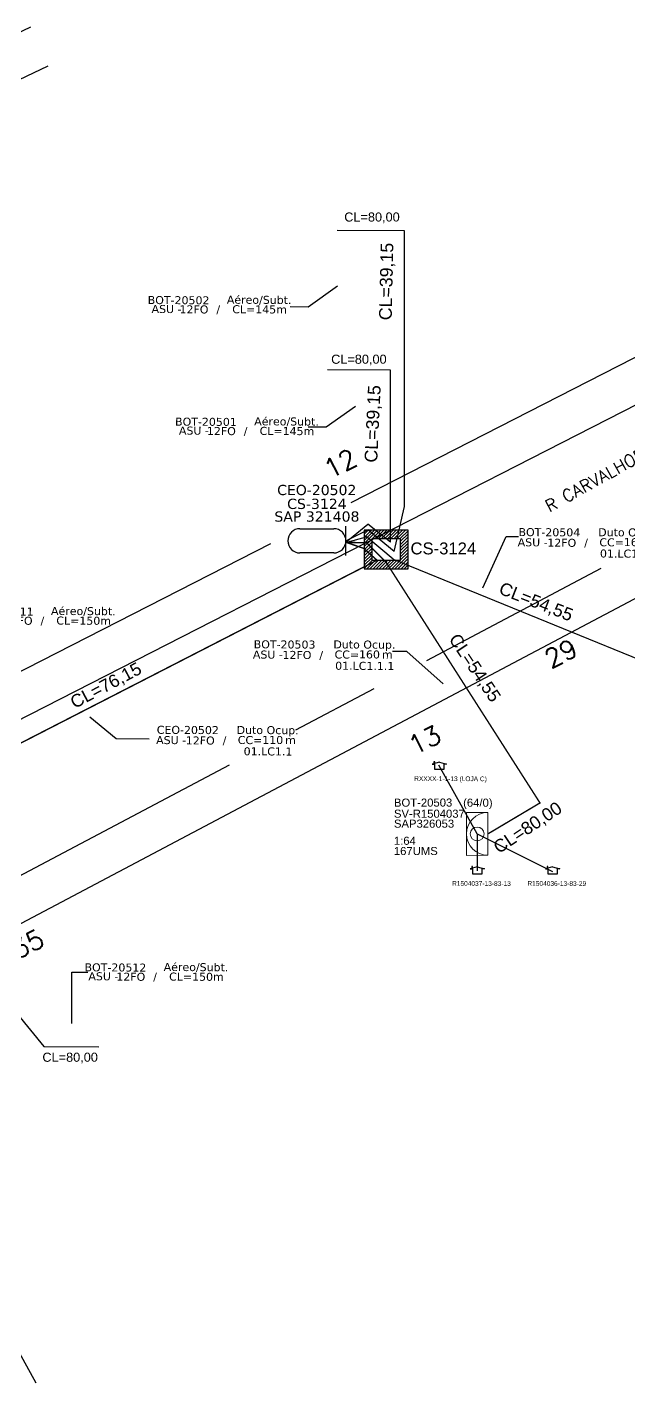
# Model space of a CAD drawing. Extents: x -89 to 2690, y 705 to 1299.
# Drawn here: x 518 to 604.4, y 858.7 to 1053.3 of the extents above; entities that cross this region are included whole.
import ezdxf
from ezdxf.enums import TextEntityAlignment as Align

# ---------------------------------------------------------------- set-up
doc = ezdxf.new("R2010")
doc.units = 0
for name, color, linetype in [('10.1-Caixas Subterrâneas', 5, 'Continuous'), ('20.4-CEOS', 1, 'Continuous'), ('20.5-CEO', 1, 'Continuous'), ('CAP a instalar', 1, 'Continuous'), ('label_cabos', 7, 'Continuous'), ('Legenda', 1, 'Continuous'), ('METRAGEM', 92, 'Continuous'), ('ml', 1, 'Continuous'), ('MUB', 252, 'Continuous'), ('Surveys Casinhas', 7, 'Continuous'), ('surveys legendas', 7, 'Continuous')]:
    doc.layers.add(name, color=color, linetype=linetype)
doc.layers.add("20.0-LEGENDA DOS CDO'S", color=1, linetype='Continuous', lineweight=0)
doc.layers.add('20.1-CDO_INTERIOR', color=1, linetype='Continuous', lineweight=0)
doc.layers.add('DROP DE CLIENTE', color=140, linetype='Continuous', plot=False)
doc.layers.add('EXTRA', color=50, linetype='Continuous', plot=False)
doc.styles.add('ARIAL', font='arial.ttf')
doc.styles.add('ROMANS', font='romans')
doc.styles.add('siredit', font='verdana.ttf')
doc.styles.get("Standard").update_dxf_attribs({"font": 'arial.ttf'})
doc.linetypes.add('FENCELINE1', pattern='A,0.25,-0.1,[133,ltypeshp.shx,S=0.1,R=0,X=-0.1,Y=0],-0.1,1', length=1.45)
doc.dimstyles.get("Standard").update_dxf_attribs({"dimtxt": 0.18, "dimasz": 0.18, "dimexe": 0.18, "dimexo": 0.0625, "dimgap": 0.09, "dimtad": 0, "dimtih": 1, "dimtoh": 1, "dimdec": 4, "dimzin": 0, "dimdsep": 46, "dimtxsty": 'Standard', "dimcen": 0.09, "dimadec": 0, "dimazin": 0, "dimtfac": 1, "dimtdec": 4, "dimtofl": 0, "dimtmove": 0, "dimatfit": 3, "dimfxl": 0, "dimtolj": 1, "dimtzin": 0, "dimarcsym": 0})

# ---------------------------------------------------------------- blocks, each defined once
blk = doc.blocks.new('*X58')
at = {"color": 0, "linetype": 'Continuous'}
for p, q in [((-1.25, 0.34099), (-0.49099, 1.1)), ((-1.25, 0.517767), (-0.667767, 1.1)), ((-1.25, 0.694544), (-0.844544, 1.1)), ((-1.25, 0.87132), (-1.02132, 1.1)), ((-1.25, 1.048097), (-1.198097, 1.1)), ((-0.789214, 0.625), (-0.314214, 1.1)), ((-0.612437, 0.625), (-0.137437, 1.1)), ((-0.43566, 0.625), (0.03934, 1.1)), ((-0.258883, 0.625), (0.216117, 1.1)), ((-0.082107, 0.625), (0.392893, 1.1)), ((0.09467, 0.625), (0.56967, 1.1)), ((0.271447, 0.625), (0.746447, 1.1)), ((0.448223, 0.625), (0.923223, 1.1)), ((0.625, 0.625), (1.1, 1.1)), ((0.801777, 0.625), (1.25, 1.073223)), ((0.8035, 0.449947), (1.25, 0.896447)), ((-1.25, 0.164214), (-0.8035, 0.610714)), ((-1.25, -0.012563), (-0.8035, 0.433937)), ((-1.25, -0.18934), (-0.8035, 0.25716)), ((-1.25, -0.366117), (-0.8035, 0.080383)), ((0.8035, 0.27317), (1.25, 0.71967)), ((0.8035, 0.096393), (1.25, 0.542893)), ((0.8035, -0.080383), (1.25, 0.366117)), ((0.8035, -0.25716), (1.25, 0.18934)), ((0.8035, -0.433937), (1.25, 0.012563)), ((-1.25, -0.542893), (-0.8035, -0.096393)), ((-1.25, -0.71967), (-0.8035, -0.27317)), ((-1.25, -0.896447), (-0.8035, -0.449947)), ((-1.25, -1.073223), (-0.801777, -0.625)), ((-1.1, -1.1), (-0.625, -0.625)), ((-0.923223, -1.1), (-0.448223, -0.625)), ((-0.746447, -1.1), (-0.271447, -0.625)), ((-0.56967, -1.1), (-0.09467, -0.625)), ((-0.392893, -1.1), (0.082107, -0.625)), ((-0.216117, -1.1), (0.258883, -0.625)), ((-0.03934, -1.1), (0.43566, -0.625)), ((0.137437, -1.1), (0.612437, -0.625)), ((0.314214, -1.1), (0.789214, -0.625)), ((0.49099, -1.1), (1.25, -0.34099)), ((0.667767, -1.1), (1.25, -0.517767)), ((0.8035, -0.610714), (1.25, -0.164214)), ((0.844544, -1.1), (1.25, -0.694544)), ((1.02132, -1.1), (1.25, -0.87132)), ((1.198097, -1.1), (1.25, -1.048097))]:
    blk.add_line(p, q, dxfattribs=at)
blk = doc.blocks.new('MANHOLE_MQ')
at = {"color": 0, "linetype": 'Continuous'}
for p, q in [((0.00000623, 0.00000569), (-0.00000627, 0.00000569)), ((-0.00000627, 0.00000569), (-0.00000627, -0.00000531)), ((0.00000623, -0.00000531), (0.00000623, 0.00000569)), ((-0.00000404, 0.00000331), (0.00000399, 0.00000331)), ((-0.00000404, -0.00000294), (-0.00000404, 0.00000331)), ((0.00000399, 0.00000331), (0.00000399, -0.00000294)), ((0.00000399, -0.00000294), (-0.00000404, -0.00000294)), ((0.00000399, -0.00000294), (0.00000399, -0.00000294)), ((-0.00000627, -0.00000531), (0.00000623, -0.00000531))]:
    blk.add_line(p, q, dxfattribs=at)
at = {"color": 0, "linetype": 'Continuous', "xscale": 5e-06, "yscale": 5e-06, "zscale": 1e-05}
blk.add_blockref('*X58', (-0.00000002, 0.00000019), dxfattribs=at)
blk = doc.blocks.new('LEGENDA DOS CABOS')
at = {"layer": 'EXTRA', "color": 0, "style": 'siredit'}
for tag, p in [('ID', (4.6, 0.97)), ('XX', (9.03, 0.97))]:
    blk.add_attdef(tag, text='', height=0.48, rotation=359.69, dxfattribs=at).set_placement(p, align=Align.MIDDLE_CENTER)
at = {"layer": 'Legenda', "color": 0, "style": 'siredit'}
for tag, p in [('TIPO_CABO', (1.31, 0)), ('CABO', (4.69, -0.05)), ('/', (6.81, -0.05)), ('METROS', (10.03, -0.05))]:
    blk.add_attdef(tag, text='', height=0.8, rotation=359.69, dxfattribs=at).set_placement(p, align=Align.MIDDLE_CENTER)
blk = doc.blocks.new('SURVEY_SURVEY')
for p, q in [((0, 0.0000152), (-0.0000151, 0.0000108)), ((-0.0000151, 0.0000108), (-0.0000104, 0.0000108)), ((-0.0000103, 0), (-0.0000103, 0.0000108)), ((0.0000103, 0), (-0.0000103, 0)), ((0, 0.0000152), (0.0000151, 0.0000108)), ((0.0000101, 0.0000159), (0.0000117, 0.0000159)), ((0.0000101, 0.0000123), (0.0000101, 0.0000159)), ((0.0000151, 0.0000108), (0.0000103, 0.0000108)), ((0.0000103, 0.0000108), (0.0000103, 0)), ((0.0000117, 0.0000159), (0.0000117, 0.0000119))]:
    blk.add_line(p, q)
blk = doc.blocks.new('Inst CB DT OCUP CFOA-SM-ASU-120-S-12')
at = {"layer": 'label_cabos', "color": 0, "style": 'siredit'}
for tag, flags, p in [('ID_ATIVIDADE', 3, (1.31, 2.67)), ('FATOR', 1, (11.56, 2.55))]:
    blk.add_attdef(tag, text='', height=1, rotation=359.69, dxfattribs=dict(at, flags=flags)).set_placement(p, align=Align.MIDDLE_CENTER)
for tag, p in [('DESTINO_CABO', (3.13, 1.26)), ('TIPO_CABO', (13.11, 1.24)), ('TIPO_CABO', (1.26, 0)), ('CABO', (4.69, -0.05)), ('/', (7.71, -0.05)), ('LANCE', (10.91, 0)), ('UND', (15.96, 0)), ('FID', (13.15, -1.41))]:
    blk.add_attdef(tag, text='', height=1, rotation=359.69, dxfattribs=at).set_placement(p, align=Align.MIDDLE_CENTER)
blk.add_attdef('QTDE', (12.43, -0.47), '', height=1, rotation=359.69, dxfattribs=at)

msp = doc.modelspace()

# ---------------------------------------------------------------- linework, layer by layer
at = {"layer": '20.1-CDO_INTERIOR', "color": 5, "lineweight": 18}
msp.add_lwpolyline([(581.04, 934.4), (581.04, 940.57), (584.12, 940.57), (584.13, 934.41)], close=True, dxfattribs=at)
msp.add_circle((582.58, 937.49), 0.986, dxfattribs=at)
msp.add_arc((584.13, 937.49), 3.08, 90.0276, 270.0276, dxfattribs=at)
at = {"layer": '20.5-CEO', "color": 5}
for p, q in [((557.13, 981.31), (562, 981.31)), ((562, 977.84), (557.13, 977.84))]:
    msp.add_line(p, q, dxfattribs=at)
msp.add_lwpolyline([(563.74, 977.48), (563.74, 981.66)], dxfattribs=at)
for centre, start, end in [((557.13, 979.57), 90, 270), ((562, 979.57), 270, 90)]:
    msp.add_arc(centre, 1.74, start, end, dxfattribs=at)
at = {"layer": 'CAP a instalar', "color": 251, "linetype": 'FENCELINE1', "ltscale": 4}
for points in [[(572.14, 1024.07), (562.46, 1024.1)], [(570.67, 978.02), (572.14, 984.48), (572.14, 1024.07)], [(570.13, 1004.09), (561.09, 1004.11)], [(570.15, 979.36), (570.13, 1004.09)], [(563.74, 979.35), (566.89, 981.97)], [(563.74, 979.57), (566.9, 981.13)], [(570.15, 979.36), (566.89, 981.97)], [(570.67, 978.02), (566.9, 981.13)], [(509.24, 920.49), (520.36, 906.95)], [(520.36, 906.95), (528.27, 906.93)]]:
    msp.add_lwpolyline(points, dxfattribs=at)
at = {"layer": 'CAP a instalar', "color": 0, "linetype": 'FENCELINE1', "ltscale": 4, "const_width": 0.2}
for points in [[(563.8, 979.33), (566.31, 978.48)], [(568.2, 976.78), (566.31, 978.48)], [(482.38, 932.73), (568.2, 976.78)]]:
    msp.add_lwpolyline(points, dxfattribs=at)
at = {"layer": 'CAP a instalar', "color": 5, "linetype": 'FENCELINE1', "ltscale": 4, "const_width": 0.2}
for points in [[(563.8, 979.33), (566.68, 979.31)], [(569.47, 976.54), (566.68, 979.31)], [(569.47, 976.54), (591.6, 941.93), (584.13, 937.49)]]:
    msp.add_lwpolyline(points, dxfattribs=at)
at = {"layer": 'CAP a instalar', "color": 3, "linetype": 'FENCELINE1', "ltscale": 4}
for points in [[(563.74, 979.33), (566.68, 980.12)], [(570.54, 976.91), (566.68, 980.12)], [(570.54, 976.91), (607.13, 961.99), (618.16, 961.99)]]:
    msp.add_lwpolyline(points, dxfattribs=at)
at = {"layer": 'DROP DE CLIENTE'}
for points in [[(582.58, 937.49), (577.08, 947.35)], [(582.58, 937.49), (582.59, 932.19)], [(582.58, 937.49), (593.39, 932.08)]]:
    msp.add_lwpolyline(points, dxfattribs=at)
at = {"layer": 'MUB', "color": 106}
for points in [[(518.46, 1053.33), (468.16, 1029.33)], [(520.95, 1047.74), (444.02, 1011.04), (441.08, 1008.73)], [(468.31, 938.99), (471.09, 937.72), (474.67, 936.64), (477.88, 936.28), (484.67, 937), (492.19, 941.29), (640.59, 1017.09), (643.44, 1019.95), (645.94, 1024.6), (647.38, 1028.53), (647.99, 1032.25)], [(564.5, 985.09), (636.95, 1022.1), (638.48, 1023.64), (640.34, 1027.11), (641.43, 1030.09), (641.95, 1033.24)], [(492.73, 906.71), (493.09, 908.82), (494.14, 911.36), (496.57, 913.78), (646.13, 992.91)], [(472.74, 943.69), (473.26, 943.45), (475.9, 942.65), (477.9, 942.43), (482.75, 942.94), (489.28, 946.67), (552.94, 979.19)], [(575.34, 962.38), (600.38, 975.63)], [(556.53, 952.43), (567.78, 958.38)], [(486.34, 905.65), (487.18, 910.53), (488.96, 914.82), (492.89, 918.76), (547, 947.38)], [(492.73, 906.71), (519.19, 858.66)]]:
    msp.add_lwpolyline(points, dxfattribs=at)

# ---------------------------------------------------------------- block references
at = {"layer": '10.1-Caixas Subterrâneas', "color": 30, "xscale": 504622.1487178201, "yscale": 504622.1487178201, "zscale": 504622.1487178201, "rotation": 180.0000000000631}
msp.add_blockref('MANHOLE_MQ', (569.51, 978.41), dxfattribs=at)
at = {"layer": 'label_cabos', "color": 0, "lineweight": 0}
ref = msp.add_blockref('LEGENDA DOS CABOS', (534.83, 1012.25), dxfattribs=dict(at, xscale=1.14927390242153, yscale=1.14927390242153, zscale=1.450612199137593))
ref.add_attrib('ID', 'BOT-20502', dxfattribs={"color": 0, "height": 1.149, "rotation": 359.69, "style": 'siredit'}).set_placement((539.71, 1014.12), align=Align.MIDDLE_CENTER)
ref.add_attrib('CABO', '12FO', dxfattribs={"color": 0, "height": 1.149, "rotation": 359.69, "style": 'siredit'}).set_placement((541.92, 1012.8), align=Align.MIDDLE_CENTER)
ref.add_attrib('METROS', 'CL=145m', dxfattribs={"color": 0, "height": 1.149, "rotation": 359.69, "style": 'siredit'}).set_placement((551.34, 1012.8), align=Align.MIDDLE_CENTER)
ref.add_attrib('XX', 'Aéreo/Subt.', dxfattribs={"color": 0, "height": 1.1493, "rotation": 359.69, "style": 'siredit'}).set_placement((551.28, 1014.17), align=Align.MIDDLE_CENTER)
ref.add_attrib('/', '/', dxfattribs={"color": 0, "height": 1.15, "rotation": 359.69, "style": 'siredit'}).set_placement((545.4, 1012.8), align=Align.MIDDLE_CENTER)
ref.add_attrib('TIPO_CABO', 'ASU -', dxfattribs={"color": 0, "height": 1.149, "rotation": 359.69, "style": 'siredit'}).set_placement((537.98, 1012.85), align=Align.MIDDLE_CENTER)
ref = msp.add_blockref('LEGENDA DOS CABOS', (538.76, 994.79), dxfattribs=dict(at, xscale=1.14927390242153, yscale=1.14927390242153, zscale=1.450612199137593))
ref.add_attrib('ID', 'BOT-20501', dxfattribs={"color": 0, "height": 1.149, "rotation": 359.69, "style": 'siredit'}).set_placement((543.64, 996.66), align=Align.MIDDLE_CENTER)
ref.add_attrib('CABO', '12FO', dxfattribs={"color": 0, "height": 1.149, "rotation": 359.69, "style": 'siredit'}).set_placement((545.85, 995.33), align=Align.MIDDLE_CENTER)
ref.add_attrib('METROS', 'CL=145m', dxfattribs={"color": 0, "height": 1.149, "rotation": 359.69, "style": 'siredit'}).set_placement((555.27, 995.33), align=Align.MIDDLE_CENTER)
ref.add_attrib('XX', 'Aéreo/Subt.', dxfattribs={"color": 0, "height": 1.1493, "rotation": 359.69, "style": 'siredit'}).set_placement((555.21, 996.71), align=Align.MIDDLE_CENTER)
ref.add_attrib('/', '/', dxfattribs={"color": 0, "height": 1.15, "rotation": 359.69, "style": 'siredit'}).set_placement((549.33, 995.33), align=Align.MIDDLE_CENTER)
ref.add_attrib('TIPO_CABO', 'ASU -', dxfattribs={"color": 0, "height": 1.149, "rotation": 359.69, "style": 'siredit'}).set_placement((541.91, 995.39), align=Align.MIDDLE_CENTER)
at = {"layer": 'label_cabos', "color": 3, "lineweight": 0}
ref = msp.add_blockref('Inst CB DT OCUP CFOA-SM-ASU-120-S-12', (589.35, 979.35), dxfattribs=dict(at, xscale=1.14927390242153, yscale=1.14927390242153, zscale=1.14927390242153))
ref.add_attrib('DESTINO_CABO', 'BOT-20504', dxfattribs={"color": 0, "height": 1.149, "rotation": 359.69, "style": 'siredit'}).set_placement((592.95, 980.8), align=Align.MIDDLE_CENTER)
ref.add_attrib('CABO', '12FO', dxfattribs={"color": 0, "height": 1.149, "rotation": 359.69, "style": 'siredit'}).set_placement((594.73, 979.29), align=Align.MIDDLE_CENTER)
ref.add_attrib('TIPO_CABO', 'Duto Ocup.', dxfattribs={"color": 0, "height": 1.149, "rotation": 359.69, "style": 'siredit'}).set_placement((604.41, 980.78), align=Align.MIDDLE_CENTER)
ref.add_attrib('/', '/', dxfattribs={"color": 0, "height": 1.15, "rotation": 359.69, "style": 'siredit'}).set_placement((598.21, 979.29), align=Align.MIDDLE_CENTER)
ref.add_attrib('TIPO_CABO', 'ASU - ', dxfattribs={"color": 0, "height": 1.149, "rotation": 359.69, "style": 'siredit'}).set_placement((590.8, 979.35), align=Align.MIDDLE_CENTER)
ref.add_attrib('FID', '01.LC1.1.2', dxfattribs={"color": 0, "height": 1.149, "rotation": 359.69, "style": 'siredit'}).set_placement((604.46, 977.73), align=Align.MIDDLE_CENTER)
ref.add_attrib('LANCE', 'CC=', dxfattribs={"color": 0, "height": 1.149, "rotation": 359.69, "style": 'siredit'}).set_placement((601.89, 979.35), align=Align.MIDDLE_CENTER)
ref.add_attrib('QTDE', '160', (603.63, 978.81), dxfattribs={"color": 0, "height": 1.149, "rotation": 359.69, "style": 'siredit'})
ref.add_attrib('UND', 'm', dxfattribs={"color": 0, "height": 1.15, "rotation": 359.69, "style": 'siredit'}).set_placement((607.7, 979.35), align=Align.MIDDLE_CENTER)
at = {"layer": 'label_cabos', "color": 0, "lineweight": 0}
ref = msp.add_blockref('LEGENDA DOS CABOS', (509.58, 967.55), dxfattribs=dict(at, xscale=1.14927390242153, yscale=1.14927390242153, zscale=1.450612199137593))
ref.add_attrib('ID', 'BOT-20511', dxfattribs={"color": 0, "height": 1.149, "rotation": 359.69, "style": 'siredit'}).set_placement((514.46, 969.43), align=Align.MIDDLE_CENTER)
ref.add_attrib('CABO', '12FO', dxfattribs={"color": 0, "height": 1.149, "rotation": 359.69, "style": 'siredit'}).set_placement((516.67, 968.1), align=Align.MIDDLE_CENTER)
ref.add_attrib('METROS', 'CL=150m', dxfattribs={"color": 0, "height": 1.149, "rotation": 359.69, "style": 'siredit'}).set_placement((526.08, 968.1), align=Align.MIDDLE_CENTER)
ref.add_attrib('XX', 'Aéreo/Subt.', dxfattribs={"color": 0, "height": 1.1493, "rotation": 359.69, "style": 'siredit'}).set_placement((526.03, 969.48), align=Align.MIDDLE_CENTER)
ref.add_attrib('/', '/', dxfattribs={"color": 0, "height": 1.15, "rotation": 359.69, "style": 'siredit'}).set_placement((520.15, 968.1), align=Align.MIDDLE_CENTER)
ref.add_attrib('TIPO_CABO', 'ASU -', dxfattribs={"color": 0, "height": 1.149, "rotation": 359.69, "style": 'siredit'}).set_placement((512.73, 968.15), align=Align.MIDDLE_CENTER)
ref = msp.add_blockref('Inst CB DT OCUP CFOA-SM-ASU-120-S-12', (551.33, 963.23), dxfattribs=dict(at, xscale=1.14927390242153, yscale=1.14927390242153, zscale=1.14927390242153))
ref.add_attrib('DESTINO_CABO', 'BOT-20503', dxfattribs={"color": 0, "height": 1.149, "rotation": 359.69, "style": 'siredit'}).set_placement((554.93, 964.69), align=Align.MIDDLE_CENTER)
ref.add_attrib('CABO', '12FO', dxfattribs={"color": 0, "height": 1.149, "rotation": 359.69, "style": 'siredit'}).set_placement((556.71, 963.18), align=Align.MIDDLE_CENTER)
ref.add_attrib('TIPO_CABO', 'Duto Ocup.', dxfattribs={"color": 0, "height": 1.149, "rotation": 359.69, "style": 'siredit'}).set_placement((566.39, 964.67), align=Align.MIDDLE_CENTER)
ref.add_attrib('/', '/', dxfattribs={"color": 0, "height": 1.15, "rotation": 359.69, "style": 'siredit'}).set_placement((560.19, 963.18), align=Align.MIDDLE_CENTER)
ref.add_attrib('TIPO_CABO', 'ASU - ', dxfattribs={"color": 0, "height": 1.149, "rotation": 359.69, "style": 'siredit'}).set_placement((552.78, 963.23), align=Align.MIDDLE_CENTER)
ref.add_attrib('FID', '01.LC1.1.1', dxfattribs={"color": 0, "height": 1.149, "rotation": 359.69, "style": 'siredit'}).set_placement((566.44, 961.61), align=Align.MIDDLE_CENTER)
ref.add_attrib('LANCE', 'CC=', dxfattribs={"color": 0, "height": 1.149, "rotation": 359.69, "style": 'siredit'}).set_placement((563.87, 963.24), align=Align.MIDDLE_CENTER)
ref.add_attrib('QTDE', '160', (565.61, 962.69), dxfattribs={"color": 0, "height": 1.149, "rotation": 359.69, "style": 'siredit'})
ref.add_attrib('UND', 'm', dxfattribs={"color": 0, "height": 1.15, "rotation": 359.69, "style": 'siredit'}).set_placement((569.68, 963.24), align=Align.MIDDLE_CENTER)
ref = msp.add_blockref('Inst CB DT OCUP CFOA-SM-ASU-120-S-12', (537.44, 950.96), dxfattribs=dict(at, xscale=1.14927390242153, yscale=1.14927390242153, zscale=1.487306730349764))
ref.add_attrib('DESTINO_CABO', 'CEO-20502', dxfattribs={"color": 0, "height": 1.149, "rotation": 359.69, "style": 'siredit'}).set_placement((541.04, 952.41), align=Align.MIDDLE_CENTER)
ref.add_attrib('CABO', '12FO', dxfattribs={"color": 0, "height": 1.149, "rotation": 359.69, "style": 'siredit'}).set_placement((542.82, 950.9), align=Align.MIDDLE_CENTER)
ref.add_attrib('TIPO_CABO', 'Duto Ocup.', dxfattribs={"color": 0, "height": 1.149, "rotation": 359.69, "style": 'siredit'}).set_placement((552.5, 952.39), align=Align.MIDDLE_CENTER)
ref.add_attrib('/', '/', dxfattribs={"color": 0, "height": 1.15, "rotation": 359.69, "style": 'siredit'}).set_placement((546.3, 950.9), align=Align.MIDDLE_CENTER)
ref.add_attrib('TIPO_CABO', 'ASU - ', dxfattribs={"color": 0, "height": 1.149, "rotation": 359.69, "style": 'siredit'}).set_placement((538.89, 950.95), align=Align.MIDDLE_CENTER)
ref.add_attrib('FID', '01.LC1.1', dxfattribs={"color": 0, "height": 1.149, "rotation": 359.69, "style": 'siredit'}).set_placement((552.55, 949.33), align=Align.MIDDLE_CENTER)
ref.add_attrib('LANCE', 'CC=', dxfattribs={"color": 0, "height": 1.149, "rotation": 359.69, "style": 'siredit'}).set_placement((549.97, 950.96), align=Align.MIDDLE_CENTER)
ref.add_attrib('QTDE', '110', (551.72, 950.41), dxfattribs={"color": 0, "height": 1.149, "rotation": 359.69, "style": 'siredit'})
ref.add_attrib('UND', 'm', dxfattribs={"color": 0, "height": 1.15, "rotation": 359.69, "style": 'siredit'}).set_placement((555.78, 950.96), align=Align.MIDDLE_CENTER)
ref = msp.add_blockref('LEGENDA DOS CABOS', (525.76, 916.44), dxfattribs=dict(at, xscale=1.14927390242153, yscale=1.14927390242153, zscale=1.450612199137593))
ref.add_attrib('ID', 'BOT-20512', dxfattribs={"color": 0, "height": 1.149, "rotation": 359.69, "style": 'siredit'}).set_placement((530.64, 918.31), align=Align.MIDDLE_CENTER)
ref.add_attrib('CABO', '12FO', dxfattribs={"color": 0, "height": 1.149, "rotation": 359.69, "style": 'siredit'}).set_placement((532.85, 916.98), align=Align.MIDDLE_CENTER)
ref.add_attrib('METROS', 'CL=150m', dxfattribs={"color": 0, "height": 1.149, "rotation": 359.69, "style": 'siredit'}).set_placement((542.27, 916.98), align=Align.MIDDLE_CENTER)
ref.add_attrib('XX', 'Aéreo/Subt.', dxfattribs={"color": 0, "height": 1.1493, "rotation": 359.69, "style": 'siredit'}).set_placement((542.21, 918.36), align=Align.MIDDLE_CENTER)
ref.add_attrib('/', '/', dxfattribs={"color": 0, "height": 1.15, "rotation": 359.69, "style": 'siredit'}).set_placement((536.33, 916.98), align=Align.MIDDLE_CENTER)
ref.add_attrib('TIPO_CABO', 'ASU -', dxfattribs={"color": 0, "height": 1.149, "rotation": 359.69, "style": 'siredit'}).set_placement((528.91, 917.04), align=Align.MIDDLE_CENTER)
at = {"layer": 'Surveys Casinhas', "xscale": -67551.96552264871, "yscale": 67551.96552264995, "zscale": 67551.96552264992, "rotation": 359.8618444730036}
for p in [(577.16, 946.77), (582.59, 931.73), (593.41, 931.73)]:
    msp.add_blockref('SURVEY_SURVEY', p, dxfattribs=at)

# ---------------------------------------------------------------- texts
at = {"layer": '10.1-Caixas Subterrâneas', "color": 30, "style": 'ARIAL'}
msp.add_text('CS-3124', height=1.71, dxfattribs=at).set_placement((573.01, 977.62))
at = {"layer": "20.0-LEGENDA DOS CDO'S", "color": 5, "style": 'ARIAL'}
for tag, p, s, rotation in [('BOT-20503', (570.63, 941.39), 'CDOI-XXXX', 0.118), ('SV-R1504037', (570.63, 939.81), 'SV-XXXXXX', 359.9724), ('SAP326053', (570.63, 938.38), 'SAP326053', 359.9724), ('1:64', (570.62, 935.92), '1:64', 359.9724), ('167UMS', (570.62, 934.45), 'UMs', 359.9724)]:
    msp.add_attdef(tag, p, s, height=1.16, rotation=rotation, dxfattribs=at)
at = {"layer": '20.1-CDO_INTERIOR', "color": 5, "lineweight": 18, "style": 'ARIAL'}
msp.add_attdef('(64/0)', text='(64/0)', height=1.16, rotation=359.9724, dxfattribs=at).set_placement((582.68, 941.39), align=Align.CENTER)
at = {"layer": '20.4-CEOS', "color": 5, "style": 'siredit'}
msp.add_text('CEO-20502', height=1.465, dxfattribs=at).set_placement((559.55, 987.6), align=Align.TOP_CENTER)
at = {"layer": '20.5-CEO', "color": 5, "style": 'siredit'}
for s, p in [('CS-3124', (559.57, 985.61)), ('SAP 321408', (559.57, 983.79))]:
    msp.add_text(s, height=1.471, dxfattribs=at).set_placement(p, align=Align.TOP_CENTER)
at = {"layer": 'METRAGEM', "color": 7, "style": 'ARIAL'}
for tag, height, rotation, p in [('CL=80,00', 1.306, 0.0752, (567.48, 1025.41)), ('CL=39,15', 1.824, 88.7143, (570.43, 1016.78)), ('CL=80,00', 1.306, 0.0752, (565.6, 1004.99)), ('CL=39,15', 1.824, 87.3052, (568.48, 996.32)), ('CL=54,55', 1.824, 338.575, (590.73, 970)), ('CL=54,55', 1.824, 303.7443, (581.52, 960.84)), ('CL=76,15', 1.824, 27.9808, (529.69, 958.03)), ('CL=80,00', 1.824, 33.5293, (590.32, 937.65)), ('CL=80,00', 1.306, 0.0752, (524.14, 904.77))]:
    msp.add_attdef(tag, text='(XX/YY)', height=height, rotation=rotation, dxfattribs=at).set_placement(p, align=Align.CENTER)
at = {"layer": 'MUB', "color": 5, "style": 'ROMANS'}
msp.add_text('R CARVALHODE MENDONÇA', height=1.7444, rotation=29.2132, dxfattribs=at).set_placement((592.96, 983.62))
at = {"layer": 'MUB', "style": 'ROMANS'}
for s, rotation, p in [('12', 27.643, (562.92, 990.68)), ('29', 26.395, (594.6, 963.4)), ('13', 26.395, (575.05, 950.97)), ('35', 27.065, (518.03, 921.66))]:
    msp.add_text(s, height=2.693, rotation=rotation, dxfattribs=at).set_placement(p, align=Align.MIDDLE_CENTER)
at = {"layer": 'surveys legendas'}
for s, p in [('RXXXX-1-1-13 (LOJA C)', (573.54, 945.09)), ('R1504037-13-83-13', (578.97, 930.04)), ('R1504036-13-83-29', (589.79, 930.04))]:
    msp.add_text(s, height=0.6755, rotation=359.7837, dxfattribs=at).set_placement(p)

# ---------------------------------------------------------------- leaders
at = {"layer": 'ml', "color": 0}
for points in [[(562.54, 1016.11), (558.31, 1013.13), (555.75, 1013.14)], [(565.13, 998.87), (560.89, 995.89), (558.33, 995.89)], [(577.72, 959.02), (572.5, 963.66), (570.43, 963.67)], [(526.95, 954.29), (530.75, 951.16), (535.5, 951.15)], [(524.36, 910.27), (524.36, 917.65), (526.7, 917.65)]]:
    msp.add_leader(points, dimstyle='Standard', override={"dimasz": 0.5, "dimgap": 0.09, "dimtad": 0}, dxfattribs=at)
at = {"layer": 'ml', "color": 3}
msp.add_leader([(583.4, 972.83), (586.75, 980.21), (588.53, 980.21)], dimstyle='Standard', override={"dimasz": 0.5, "dimgap": 0.09, "dimtad": 0}, dxfattribs=at)

doc.saveas('drawing.dxf')
